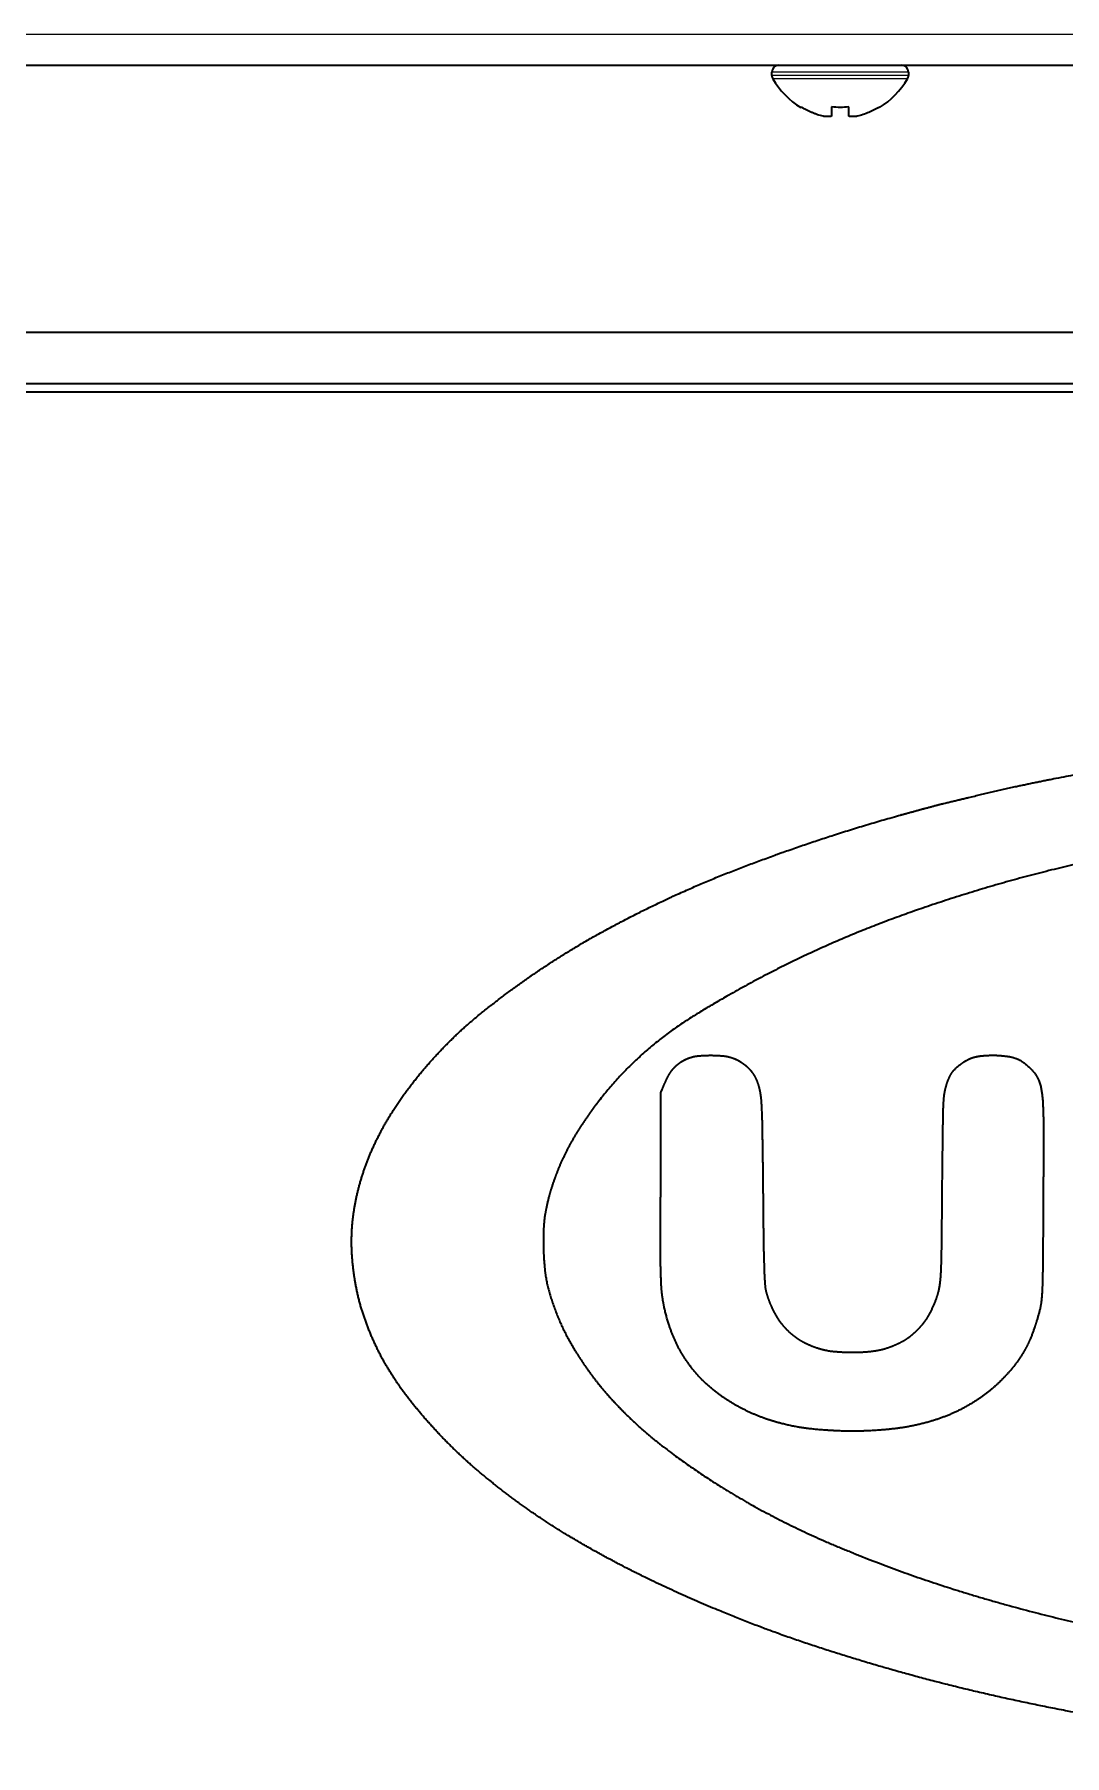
# Model space of a CAD drawing. Header units: millimetres. Extents: x -1803 to 2559, y -1143 to 2136.
# Drawn here: x 912.6 to 972.9, y 747.8 to 848.6 of the extents above; entities that cross this region are included whole.
import ezdxf

# ---------------------------------------------------------------- set-up
doc = ezdxf.new("R2010")
doc.units = ezdxf.units.MM

msp = doc.modelspace()

# ---------------------------------------------------------------- linework, layer by layer
at = {"linetype": 'Continuous', "lineweight": 13}
for p, q in [((1375.25, 848.6), (628.85, 848.6)), ((963.75, 846.4), (955.75, 846.4)), ((963.75, 846.2), (955.75, 846.2)), ((963.7, 846), (955.81, 846))]:
    msp.add_line(p, q, dxfattribs=at)
at = {"linetype": 'Continuous', "lineweight": 35}
for p, q in [((629.01, 846.8), (1375.1, 846.8)), ((955.75, 846.2), (955.75, 846.4)), ((963.75, 846.4), (963.75, 846.2)), ((957.45, 844.36), (957.45, 844.32)), ((962.05, 844.32), (962.05, 844.36)), ((825.13, 831.17), (1178.87, 831.17)), ((824, 827.67), (1180, 827.67)), ((825.13, 828.17), (1178.87, 828.17))]:
    msp.add_line(p, q, dxfattribs=at)
for centre, radius, start, end in [((956.15, 846.4), 0.4, 90, 180), ((963.35, 846.4), 0.4, 0, 90), ((956.15, 846.2), 0.4, 180, 210.3012), ((959.95, 848.42), 4.8, 210.3012, 238.6273), ((959.55, 848.42), 4.8, 301.3727, 329.6988), ((963.35, 846.2), 0.4, 329.6988, 0)]:
    msp.add_arc(centre, radius, start, end, dxfattribs=at)
for points in [[(958.75, 843.81), (958.7, 843.82), (958.59, 843.85), (958.43, 843.9), (958.27, 843.96), (958.11, 844.02), (957.96, 844.09), (957.81, 844.16), (957.64, 844.25), (957.52, 844.32), (957.45, 844.36)], [(959.25, 843.81), (959.23, 843.8), (959.18, 843.8), (959.1, 843.79), (959.03, 843.79), (958.96, 843.79), (958.89, 843.79), (958.82, 843.8), (958.78, 843.8), (958.75, 843.81)], [(960.25, 844.36), (960.09, 844.34), (959.75, 844.31), (959.42, 844.34), (959.25, 844.36)], [(960.25, 843.81), (960.25, 843.82), (960.25, 843.85), (960.25, 843.9), (960.25, 843.96), (960.25, 844.02), (960.25, 844.09), (960.25, 844.16), (960.25, 844.25), (960.25, 844.32), (960.25, 844.36)], [(960.75, 843.81), (960.73, 843.8), (960.68, 843.8), (960.61, 843.79), (960.54, 843.79), (960.47, 843.79), (960.4, 843.79), (960.32, 843.8), (960.28, 843.8), (960.25, 843.81)]]:
    msp.add_open_spline(points, degree=3, dxfattribs=at)
for points in [[(959.25, 844.36), (959.25, 844.23), (959.25, 844.13), (959.25, 843.99), (959.25, 843.95), (959.25, 843.87), (959.25, 843.84), (959.25, 843.81)], [(962.05, 844.36), (961.85, 844.23), (961.64, 844.13), (961.32, 843.99), (961.21, 843.95), (960.98, 843.87), (960.87, 843.84), (960.75, 843.81)]]:
    msp.add_open_spline(points, degree=3, knots=[0, 0, 0, 0, 0.5, 0.5, 0.75, 0.75, 1, 1, 1, 1], dxfattribs=at)
for points, weights, knots in [([(1002.15, 747.81), (1000.5, 747.82), (998.85, 747.84), (995.91, 747.89), (994.62, 747.94), (989.09, 748.24), (984.85, 748.64), (976.64, 749.72), (972.68, 750.43), (965.12, 752.14), (961.53, 753.14), (954.77, 755.38), (951.63, 756.66), (947.38, 758.71), (946.22, 759.32), (944, 760.57), (942.96, 761.22), (940.99, 762.55), (940.07, 763.24), (938.34, 764.64), (937.54, 765.36), (935.95, 766.95), (935.18, 767.83), (934.46, 768.75), (933.83, 769.56), (933.27, 770.44), (932.79, 771.35), (932.35, 772.21), (931.99, 773.11), (931.71, 774.03), (931.44, 774.95), (931.27, 775.9), (931.19, 776.86), (931.12, 777.65), (931.13, 778.45), (931.22, 779.24), (931.32, 780.07), (931.49, 780.88), (931.74, 781.67), (931.99, 782.5), (932.32, 783.31), (932.72, 784.08), (933.13, 784.89), (933.6, 785.67), (934.13, 786.41), (935.45, 788.25), (937.01, 789.9), (938.77, 791.32), (940.84, 792.99), (943.04, 794.48), (945.36, 795.79), (948.04, 797.29), (950.82, 798.6), (956.96, 800.97), (960.29, 802.07), (964.04, 803.1), (964.41, 803.2), (965.12, 803.39), (965.44, 803.48), (966.14, 803.65), (966.52, 803.74), (967.45, 803.96), (968.01, 804.1), (970.67, 804.72), (972.78, 805.14), (977.19, 805.91), (979.5, 806.25), (984.2, 806.84), (986.6, 807.09), (991.37, 807.48), (993.75, 807.62), (996.95, 807.73), (997.77, 807.75), (999.68, 807.77), (1000.76, 807.78), (1002.93, 807.78), (1004.01, 807.77), (1005.92, 807.75), (1006.75, 807.73), (1007.58, 807.7)], [0.500183380401, 0.500171243668, 0.500171243668, 0.500131656615, 0.500131656615, 0.49993861788, 0.49993861788, 0.499838693804, 0.499838693804, 0.499784937424, 0.499784937424, 0.499477924053, 0.499477924053, 0.500008574883, 0.500008574883, 0.499912789915, 0.499912789915, 0.499872400211, 0.499872400211, 0.49974164111, 0.49974164111, 0.499520111487, 0.499520111487, 0.500183380401, 0.498838601835, 0.498838601835, 0.500183380401, 0.498589082699, 0.498589082699, 0.500183380401, 0.498543932549, 0.498543932549, 0.500183380401, 0.498454394763, 0.498454394763, 0.500183380401, 0.498812200231, 0.498812200231, 0.500183380401, 0.498941599124, 0.498941599124, 0.500183380401, 0.499245805824, 0.499245805824, 0.500183380401, 0.497151853244, 0.497151853244, 0.500183380401, 0.499018769549, 0.499018769549, 0.500183380401, 0.499319655317, 0.499319655317, 0.499783307112, 0.499783307112, 0.500179497287, 0.500179497287, 0.500173841357, 0.500173841357, 0.500177338173, 0.500177338173, 0.500182760643, 0.500182760643, 0.500042921018, 0.500042921018, 0.500096324194, 0.500096324194, 0.500101013042, 0.500101013042, 0.500095560714, 0.500095560714, 0.500159147874, 0.500159147874, 0.500178590412, 0.500178590412, 0.50017858326, 0.50017858326, 0.500159968889, 0.500159968889, 0.500183380401], [0, 0, 0, 0, 0.02957, 0.02957, 0.052688, 0.052688, 0.128958, 0.128958, 0.20095, 0.20095, 0.267676, 0.267676, 0.328256, 0.328256, 0.351821, 0.351821, 0.373717, 0.373717, 0.39418, 0.39418, 0.413463, 0.413463, 0.434191, 0.434191, 0.434191, 0.452568, 0.452568, 0.452568, 0.469644, 0.469644, 0.469644, 0.486586, 0.486586, 0.486586, 0.500625, 0.500625, 0.500625, 0.515173, 0.515173, 0.515173, 0.530366, 0.530366, 0.530366, 0.546254, 0.546254, 0.546254, 0.585559, 0.585559, 0.585559, 0.631533, 0.631533, 0.631533, 0.684694, 0.684694, 0.7451, 0.7451, 0.751847, 0.751847, 0.75765, 0.75765, 0.764319, 0.764319, 0.774226, 0.774226, 0.811369, 0.811369, 0.85159, 0.85159, 0.893121, 0.893121, 0.934204, 0.934204, 0.948364, 0.948364, 0.967032, 0.967032, 0.985729, 0.985729, 1, 1, 1, 1]), ([(996.64, 802.96), (997.71, 803), (998.78, 803.03), (1001.08, 803.05), (1002.32, 803.05), (1004.81, 803.02), (1006.06, 802.99), (1008.43, 802.91), (1009.54, 802.86), (1013.74, 802.61), (1016.82, 802.31), (1022.84, 801.52), (1025.78, 801.01), (1031.45, 799.81), (1034.18, 799.11), (1039.36, 797.55), (1041.8, 796.68), (1044.92, 795.36), (1045.66, 795.03), (1047.14, 794.32), (1047.9, 793.94), (1049.36, 793.17), (1050.07, 792.78), (1051.37, 792.03), (1051.95, 791.67), (1052.76, 791.13), (1053, 790.96), (1053.51, 790.59), (1053.8, 790.38), (1054.36, 789.96), (1054.64, 789.75), (1055.15, 789.35), (1055.38, 789.16), (1055.82, 788.8), (1056.02, 788.62), (1056.51, 788.15), (1056.8, 787.86), (1057.38, 787.28), (1057.66, 786.99), (1058.11, 786.52), (1058.26, 786.34), (1058.46, 786.1), (1058.5, 786.04), (1058.59, 785.93), (1058.64, 785.88), (1058.72, 785.78), (1058.76, 785.73), (1058.81, 785.67), (1058.84, 785.64), (1058.94, 785.53), (1059.02, 785.43), (1059.28, 785.04), (1059.46, 784.75), (1059.83, 784.18), (1060.01, 783.89), (1060.29, 783.44), (1060.39, 783.27), (1060.56, 782.92), (1060.64, 782.75), (1060.81, 782.33), (1060.91, 782.1), (1061.09, 781.62), (1061.17, 781.38), (1061.32, 780.97), (1061.37, 780.8), (1061.55, 780.11), (1061.64, 779.59), (1061.75, 778.53), (1061.77, 777.99), (1061.73, 776.9), (1061.68, 776.36), (1061.49, 775.29), (1061.36, 774.78), (1061.19, 774.27), (1060.62, 772.57), (1059.75, 771.02), (1058.59, 769.65), (1057.21, 768.04), (1055.67, 766.59), (1053.96, 765.33), (1051.94, 763.83), (1049.77, 762.52), (1047.5, 761.43), (1044.85, 760.15), (1042.14, 759.04), (1038.95, 757.95), (1038.55, 757.82), (1037.88, 757.59), (1037.62, 757.51), (1037.07, 757.34), (1036.78, 757.26), (1035.97, 757.02), (1035.44, 756.87), (1030.98, 755.61), (1027, 754.74), (1018.61, 753.45), (1014.23, 752.99), (1005.3, 752.5), (1000.78, 752.47), (991.81, 752.83), (987.38, 753.23), (980.11, 754.26), (977.26, 754.78), (971.75, 756), (969.09, 756.71), (964.06, 758.29), (961.68, 759.17), (957.29, 761.03), (955.29, 762.04), (951.95, 764.04), (950.58, 764.98), (949.28, 765.99), (948.14, 766.88), (947.09, 767.86), (946.13, 768.94), (945.29, 769.9), (944.55, 770.94), (943.92, 772.06), (943.34, 773.1), (942.9, 774.21), (942.61, 775.36), (942.54, 775.66), (942.49, 775.96), (942.42, 776.66), (942.39, 777.05), (942.37, 777.85), (942.37, 778.25), (942.4, 778.97), (942.43, 779.28), (942.55, 779.95), (942.63, 780.31), (942.83, 781.03), (942.95, 781.39), (943.22, 782.12), (943.37, 782.48), (943.71, 783.19), (943.89, 783.54), (944.08, 783.87), (945.8, 786.81), (948.17, 789.25), (951.05, 791.05), (954.87, 793.42), (958.91, 795.39), (963.14, 796.93), (968.22, 798.77), (973.44, 800.16), (978.77, 801.07), (984.68, 802.09), (990.65, 802.72), (996.64, 802.96)], [0.500530011682, 0.500488826119, 0.500488826119, 0.500512803181, 0.500512803181, 0.500512992427, 0.500512992427, 0.500495714084, 0.500495714084, 0.500323490967, 0.500323490967, 0.500273993332, 0.500273993332, 0.500244419752, 0.500244419752, 0.500060546678, 0.500060546678, 0.500440423119, 0.500440423119, 0.500464489874, 0.500464489874, 0.50046076222, 0.50046076222, 0.500349379852, 0.500349379852, 0.500481490675, 0.500481490675, 0.500514979759, 0.500514979759, 0.500515049357, 0.500515049357, 0.500489743587, 0.500489743587, 0.500309509393, 0.500309509393, 0.500511477303, 0.500511477303, 0.500513214125, 0.500513214125, 0.500189137252, 0.500189137252, 0.500526633122, 0.500526633122, 0.500525661898, 0.500525661898, 0.500526413435, 0.500526413435, 0.500396453026, 0.500396453026, 0.499237253813, 0.499237253813, 0.500523066349, 0.500523066349, 0.500516587587, 0.500516587587, 0.500226145757, 0.500226145757, 0.500321231804, 0.500321231804, 0.500492803629, 0.500492803629, 0.500493626164, 0.500493626164, 0.500258803595, 0.500258803595, 0.499576393314, 0.499576393314, 0.49972379255, 0.49972379255, 0.499729709085, 0.499729709085, 0.499624704996, 0.499624704996, 0.500530011682, 0.494419046993, 0.494419046993, 0.500530011682, 0.498359354603, 0.498359354603, 0.500530011682, 0.499042121987, 0.499042121987, 0.500530011682, 0.499929715886, 0.499929715886, 0.50052821453, 0.50052821453, 0.500507445732, 0.500507445732, 0.500514235987, 0.500514235987, 0.5005294771, 0.5005294771, 0.499899154871, 0.499899154871, 0.500131064379, 0.500131064379, 0.500149783332, 0.500149783332, 0.500105598009, 0.500105598009, 0.500290871761, 0.500290871761, 0.500203422834, 0.500203422834, 0.500149719665, 0.500149719665, 0.499742941903, 0.499742941903, 0.499903123612, 0.499903123612, 0.500530011682, 0.499089911713, 0.499089911713, 0.500530011682, 0.498628326019, 0.498628326019, 0.500530011682, 0.497592241639, 0.497592241639, 0.500530011682, 0.499630924945, 0.499630924945, 0.500340358312, 0.500340358312, 0.500339615382, 0.500339615382, 0.49977948044, 0.49977948044, 0.500102667384, 0.500102667384, 0.50022326435, 0.50022326435, 0.500236025772, 0.500236025772, 0.500222577662, 0.500222577662, 0.500530011682, 0.490753093837, 0.490753093837, 0.500530011682, 0.498709601002, 0.498709601002, 0.500530011682, 0.499207031423, 0.499207031423, 0.500530011682, 0.499823329439, 0.499823329439, 0.500530011682], [0, 0, 0, 0, 0.011083, 0.011083, 0.023915, 0.023915, 0.036891, 0.036891, 0.048432, 0.048432, 0.080479, 0.080479, 0.111412, 0.111412, 0.140619, 0.140619, 0.16752, 0.16752, 0.175859, 0.175859, 0.184646, 0.184646, 0.193053, 0.193053, 0.20021, 0.20021, 0.203193, 0.203193, 0.206828, 0.206828, 0.2105, 0.2105, 0.21361, 0.21361, 0.216379, 0.216379, 0.220652, 0.220652, 0.22489, 0.22489, 0.227367, 0.227367, 0.228126, 0.228126, 0.228854, 0.228854, 0.229473, 0.229473, 0.229793, 0.229793, 0.231096, 0.231096, 0.234681, 0.234681, 0.238223, 0.238223, 0.24025, 0.24025, 0.242246, 0.242246, 0.244929, 0.244929, 0.247584, 0.247584, 0.249463, 0.249463, 0.254989, 0.254989, 0.260683, 0.260683, 0.266407, 0.266407, 0.272024, 0.272024, 0.272024, 0.290852, 0.290852, 0.290852, 0.313458, 0.313458, 0.313458, 0.340492, 0.340492, 0.340492, 0.372044, 0.372044, 0.376653, 0.376653, 0.37961, 0.37961, 0.382815, 0.382815, 0.388727, 0.388727, 0.432638, 0.432638, 0.48009, 0.48009, 0.528903, 0.528903, 0.576868, 0.576868, 0.608134, 0.608134, 0.637832, 0.637832, 0.665176, 0.665176, 0.689412, 0.689412, 0.707345, 0.707345, 0.707345, 0.722975, 0.722975, 0.722975, 0.736892, 0.736892, 0.736892, 0.749897, 0.749897, 0.749897, 0.753244, 0.753244, 0.757612, 0.757612, 0.76202, 0.76202, 0.765517, 0.765517, 0.769524, 0.769524, 0.773762, 0.773762, 0.778102, 0.778102, 0.782413, 0.782413, 0.782413, 0.820007, 0.820007, 0.820007, 0.870736, 0.870736, 0.870736, 0.931914, 0.931914, 0.931914, 1, 1, 1, 1]), ([(953.34, 788.7), (953.47, 788.66), (953.61, 788.61), (953.74, 788.54), (953.87, 788.47), (954, 788.39), (954.12, 788.3), (954.24, 788.21), (954.35, 788.11), (954.45, 788), (954.54, 787.9), (954.62, 787.79), (954.69, 787.68), (954.82, 787.47), (954.91, 787.24), (954.98, 787.01), (955.05, 786.75), (955.09, 786.49), (955.12, 786.22), (955.15, 785.76), (955.17, 785.31), (955.2, 783.54), (955.22, 782.22), (955.24, 779.86), (955.25, 778.8), (955.27, 777.25), (955.29, 776.75), (955.31, 775.96), (955.33, 775.66), (955.35, 775.37), (955.36, 775.21), (955.39, 775.05), (955.43, 774.9), (955.55, 774.48), (955.72, 774.07), (955.93, 773.69), (956.12, 773.34), (956.36, 773.02), (956.64, 772.74), (956.92, 772.46), (957.23, 772.23), (957.58, 772.04), (957.95, 771.85), (958.34, 771.69), (958.75, 771.59), (958.98, 771.53), (959.22, 771.49), (959.78, 771.45), (960.1, 771.43), (960.75, 771.43), (961.07, 771.44), (961.64, 771.49), (961.89, 771.53), (962.13, 771.58), (962.54, 771.68), (962.94, 771.83), (963.32, 772.03), (963.67, 772.21), (963.99, 772.45), (964.27, 772.73), (964.56, 773.01), (964.8, 773.33), (964.99, 773.68), (965.2, 774.07), (965.37, 774.47), (965.49, 774.9), (965.54, 775.09), (965.58, 775.28), (965.63, 775.72), (965.65, 775.97), (965.68, 776.65), (965.69, 777.09), (965.71, 778.71), (965.72, 779.89), (965.74, 782.38), (965.76, 783.69), (965.78, 785.41), (965.79, 785.83), (965.84, 786.5), (965.88, 786.74), (965.95, 786.98), (966.01, 787.21), (966.09, 787.43), (966.2, 787.64), (966.26, 787.76), (966.34, 787.86), (966.42, 787.96), (966.53, 788.07), (966.64, 788.18), (966.77, 788.27), (966.89, 788.37), (967.03, 788.46), (967.17, 788.53), (967.29, 788.6), (967.43, 788.66), (967.56, 788.7), (967.76, 788.75), (967.95, 788.79), (968.15, 788.8), (968.4, 788.82), (968.66, 788.83), (969.15, 788.81), (969.39, 788.78), (969.63, 788.75), (969.81, 788.72), (969.98, 788.67), (970.14, 788.6), (970.26, 788.55), (970.38, 788.48), (970.48, 788.4), (970.6, 788.32), (970.71, 788.23), (970.92, 788.03), (971.02, 787.93), (971.1, 787.82), (971.18, 787.71), (971.25, 787.6), (971.31, 787.49), (971.41, 787.29), (971.48, 787.08), (971.52, 786.86), (971.57, 786.57), (971.61, 786.27), (971.64, 785.45), (971.66, 784.93), (971.65, 783.08), (971.65, 781.74), (971.63, 779.14), (971.63, 777.88), (971.61, 776.16), (971.6, 775.7), (971.58, 774.97), (971.56, 774.71), (971.51, 774.24), (971.47, 774.04), (971.31, 773.42), (971.18, 773.01), (970.91, 772.26), (970.76, 771.92), (970.41, 771.29), (970.21, 770.99), (969.76, 770.4), (969.5, 770.11), (969.22, 769.83), (968.72, 769.32), (968.16, 768.87), (967.55, 768.5), (966.93, 768.11), (966.26, 767.79), (965.57, 767.55), (964.8, 767.29), (964.02, 767.1), (963.22, 766.99), (962.31, 766.87), (961.4, 766.81), (959.84, 766.81), (959.2, 766.84), (958, 766.94), (957.44, 767.01), (956.38, 767.23), (955.88, 767.37), (954.92, 767.7), (954.45, 767.9), (954.01, 768.13), (953.37, 768.46), (952.77, 768.85), (952.23, 769.31), (951.7, 769.74), (951.24, 770.24), (950.85, 770.8), (950.45, 771.35), (950.13, 771.95), (949.89, 772.59), (949.63, 773.26), (949.45, 773.96), (949.31, 774.9), (949.29, 775.14), (949.26, 775.73), (949.25, 776.07), (949.23, 776.97), (949.23, 777.52), (949.23, 779.08), (949.24, 780.1), (949.25, 782.97), (949.26, 784.82), (949.26, 786.67)], [0.501111844168, 0.499629385277, 0.499629385277, 0.501111844168, 0.49990247438, 0.49990247438, 0.501111844168, 0.499853456876, 0.499853456876, 0.501111844168, 0.499098833597, 0.499098833597, 0.501111844168, 0.498358546504, 0.498358546504, 0.501111844168, 0.49954394314, 0.49954394314, 0.501111844168, 0.500937340762, 0.500937340762, 0.501111084914, 0.501111084914, 0.501111528822, 0.501111528822, 0.50109402718, 0.50109402718, 0.501050170567, 0.501050170567, 0.501111844168, 0.499311768428, 0.499311768428, 0.501111844168, 0.499127717933, 0.499127717933, 0.501111844168, 0.497648001842, 0.497648001842, 0.501111844168, 0.497512688284, 0.497512688284, 0.501111844168, 0.498752641724, 0.498752641724, 0.501111844168, 0.499795440515, 0.499795440515, 0.500882754008, 0.500882754008, 0.500881118839, 0.500881118839, 0.49997583388, 0.49997583388, 0.501111844168, 0.498655629016, 0.498655629016, 0.501111844168, 0.49741997903, 0.49741997903, 0.501111844168, 0.497548208156, 0.497548208156, 0.501111844168, 0.499018316797, 0.499018316797, 0.501111844168, 0.500061442684, 0.500061442684, 0.500855894295, 0.500855894295, 0.501079246612, 0.501079246612, 0.50111166141, 0.50111166141, 0.50111138388, 0.50111138388, 0.500964217202, 0.500964217202, 0.499625870041, 0.499625870041, 0.501111844168, 0.499213555033, 0.499213555033, 0.501111844168, 0.49787450191, 0.49787450191, 0.501111844168, 0.500048877913, 0.500048877913, 0.501111844168, 0.500085252008, 0.500085252008, 0.501111844168, 0.49911617448, 0.49911617448, 0.501111844168, 0.499247517596, 0.499247517596, 0.501111844168, 0.500607231726, 0.500607231726, 0.500614068008, 0.500614068008, 0.501111844168, 0.497919226601, 0.497919226601, 0.501111844168, 0.49958845609, 0.49958845609, 0.501111844168, 0.500235393145, 0.500235393145, 0.500230798363, 0.500230798363, 0.501111844168, 0.499506765322, 0.499506765322, 0.501111844168, 0.497479536439, 0.497479536439, 0.501111844168, 0.500432024413, 0.500432024413, 0.501016140865, 0.501016140865, 0.50111115175, 0.50111115175, 0.501111685052, 0.501111685052, 0.50108297848, 0.50108297848, 0.500883742192, 0.500883742192, 0.50017737283, 0.50017737283, 0.500748313561, 0.500748313561, 0.500162854859, 0.500162854859, 0.500066880145, 0.500066880145, 0.500541001607, 0.500541001607, 0.501111844168, 0.498686633616, 0.498686633616, 0.501111844168, 0.499080611682, 0.499080611682, 0.501111844168, 0.499478779175, 0.499478779175, 0.501111844168, 0.500348403207, 0.500348403207, 0.500840293898, 0.500840293898, 0.500515763408, 0.500515763408, 0.500382951722, 0.500382951722, 0.500267316398, 0.500267316398, 0.501111844168, 0.499085156472, 0.499085156472, 0.501111844168, 0.498371489712, 0.498371489712, 0.501111844168, 0.498384911909, 0.498384911909, 0.501111844168, 0.499134237255, 0.499134237255, 0.500725126781, 0.500725126781, 0.501067564931, 0.501067564931, 0.501098332455, 0.501098332455, 0.501111405796, 0.501111405796, 0.501111844168, 0.501111844168, 0.501111844168], [0, 0, 0, 0, 0.004774, 0.004774, 0.004774, 0.0097, 0.0097, 0.0097, 0.014507, 0.014507, 0.014507, 0.018937, 0.018937, 0.018937, 0.026799, 0.026799, 0.026799, 0.035401, 0.035401, 0.035401, 0.050087, 0.050087, 0.092397, 0.092397, 0.126293, 0.126293, 0.14234, 0.14234, 0.151833, 0.151833, 0.151833, 0.15698, 0.15698, 0.15698, 0.170917, 0.170917, 0.170917, 0.183543, 0.183543, 0.183543, 0.1959, 0.1959, 0.1959, 0.209082, 0.209082, 0.209082, 0.21657, 0.21657, 0.226655, 0.226655, 0.236802, 0.236802, 0.244524, 0.244524, 0.244524, 0.257682, 0.257682, 0.257682, 0.269898, 0.269898, 0.269898, 0.28219, 0.28219, 0.28219, 0.29555, 0.29555, 0.29555, 0.3015, 0.3015, 0.309051, 0.309051, 0.322269, 0.322269, 0.358234, 0.358234, 0.397843, 0.397843, 0.410571, 0.410571, 0.418059, 0.418059, 0.418059, 0.425223, 0.425223, 0.425223, 0.42908, 0.42908, 0.42908, 0.433715, 0.433715, 0.433715, 0.438483, 0.438483, 0.438483, 0.442737, 0.442737, 0.442737, 0.448689, 0.448689, 0.448689, 0.456098, 0.456098, 0.46331, 0.46331, 0.46331, 0.468531, 0.468531, 0.468531, 0.472357, 0.472357, 0.472357, 0.476543, 0.476543, 0.480707, 0.480707, 0.480707, 0.484464, 0.484464, 0.484464, 0.490909, 0.490909, 0.490909, 0.499455, 0.499455, 0.51445, 0.51445, 0.552963, 0.552963, 0.589244, 0.589244, 0.602526, 0.602526, 0.610106, 0.610106, 0.616066, 0.616066, 0.628451, 0.628451, 0.638977, 0.638977, 0.649116, 0.649116, 0.660317, 0.660317, 0.660317, 0.680651, 0.680651, 0.680651, 0.701503, 0.701503, 0.701503, 0.724249, 0.724249, 0.724249, 0.750027, 0.750027, 0.768115, 0.768115, 0.783955, 0.783955, 0.798475, 0.798475, 0.81262, 0.81262, 0.81262, 0.832574, 0.832574, 0.832574, 0.851456, 0.851456, 0.851456, 0.870273, 0.870273, 0.870273, 0.890035, 0.890035, 0.8966, 0.8966, 0.906154, 0.906154, 0.921197, 0.921197, 0.949193, 0.949193, 1, 1, 1, 1]), ([(949.26, 786.67), (949.34, 786.84), (949.41, 787.01), (949.57, 787.38), (949.66, 787.57), (949.77, 787.75), (949.87, 787.91), (949.98, 788.05), (950.11, 788.17), (950.23, 788.3), (950.37, 788.4), (950.52, 788.48), (950.67, 788.57), (950.84, 788.65), (951.02, 788.7), (951.17, 788.75), (951.32, 788.78), (951.48, 788.79), (951.71, 788.81), (951.94, 788.82), (952.4, 788.82), (952.63, 788.81), (952.86, 788.79), (953.02, 788.78), (953.18, 788.75), (953.34, 788.7)], [0.501111844168, 0.501111844168, 0.501111844168, 0.500158931009, 0.500158931009, 0.501111844168, 0.498676855285, 0.498676855285, 0.501111844168, 0.498263981213, 0.498263981213, 0.501111844168, 0.499180719407, 0.499180719407, 0.501111844168, 0.49900586545, 0.49900586545, 0.501111844168, 0.500861560989, 0.500861560989, 0.500858371516, 0.500858371516, 0.501111844168, 0.49925074965, 0.49925074965, 0.501111844168], [0, 0, 0, 0, 0.111469, 0.111469, 0.236423, 0.236423, 0.236423, 0.342779, 0.342779, 0.342779, 0.442624, 0.442624, 0.442624, 0.548657, 0.548657, 0.548657, 0.64047, 0.64047, 0.64047, 0.772918, 0.772918, 0.905899, 0.905899, 0.905899, 1, 1, 1, 1])]:
    msp.add_rational_spline(points, weights, degree=3, knots=knots, dxfattribs=at)

doc.saveas('drawing.dxf')
